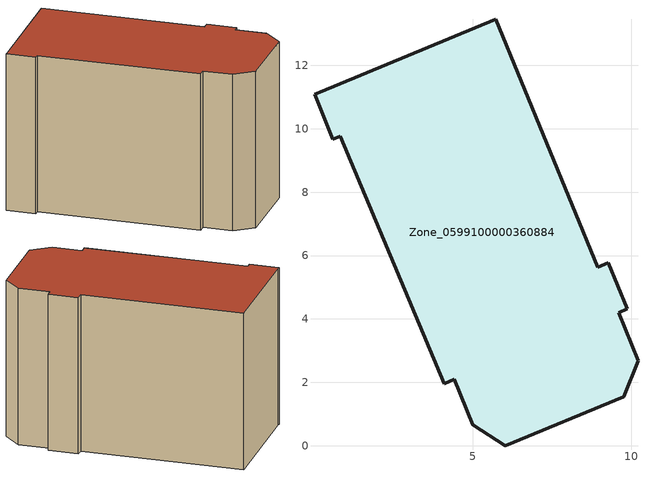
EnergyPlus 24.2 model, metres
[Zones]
Zone_0599100000360884
 floor ground (C_G): 6.03,0 5,0.66 4.42,2.09 4.09,1.96 0.81,9.76 0.59,9.66 0.01,11.09 0.18,11.16 5.73,13.45 8.93,5.63 9.28,5.77 9.88,4.32 9.6,4.2 10.21,2.68 9.77,1.55 z0
 wall outside (C_F): 5,0.66 6.03,0 9.77,1.55 10.21,2.68 9.6,4.2 9.88,4.32 9.28,5.77 8.93,5.63 5.73,13.45 0.18,11.16 0.01,11.09 0.59,9.66 0.81,9.76 4.09,1.96 4.42,2.09 5,0.66 z0:8.41
 roof outside (C_R): 0.59,9.66 0.81,9.76 4.09,1.96 4.42,2.09 5,0.66 6.03,0 9.77,1.55 10.21,2.68 9.6,4.2 9.88,4.32 9.28,5.77 8.93,5.63 5.73,13.45 0.18,11.16 0.01,11.09 z8.41
[BUILDING]
Pand.0599100000360884: North Axis=0; Terrain=City; Loads Convergence Tolerance Value=0.04; Temperature Convergence Tolerance Value=0.4; Solar Distribution=FullExterior; Maximum Number of Warmup Days=25; Minimum Number of Warmup Days=1
[Site:Location]
Rotterdam.The.Hague.AP_ZH_NLD Design_Conditions: Latitude=51.96; Longitude=4.45; Time Zone=1; Elevation=-4.5
[SITE:GROUNDTEMPERATURE:BUILDINGSURFACE]
18, 18, 18, 18, 18, 18, 18, 18, 18, 18, 18, 18
[MATERIAL] Thermal Absorptance=0.9; Solar Absorptance=0.7; Visible Absorptance=0.7
Name | Roughness | Thickness | Conductivity | Density | Specific Heat
G.TI.1992-2005 | MediumSmooth | 0.15 | 0.06 | 540 | 1210
F.TI.1992-2005 | Rough | 0.3 | 0.12 | 1920 | 840
R.TI.1992-2005 | MediumRough | 0.2 | 0.08 | 1500 | 1000
[CONSTRUCTION]
C_G: G.TI.1992-2005
C_F: F.TI.1992-2005
C_R: R.TI.1992-2005
[ZONE]
Zone_0599100000360884: Type=1; Multiplier=1; Ceiling Height=Autocalculate; Volume=Autocalculate; Floor Area=autocalculate; Part of Total Floor Area=Yes
[ZONEINFILTRATION:DESIGNFLOWRATE]
Infil_Zone_0599100000360884: Zone or ZoneList or Space or SpaceList=Zone_0599100000360884; Schedule=AlwaysOn; Design Flow Rate Calculation Method=Flow/Area; Flow Rate per Floor Area=0.0015; Constant Term Coefficient=1; Temperature Term Coefficient=0; Velocity Term Coefficient=0; Velocity Squared Term Coefficient=0
[HVACTEMPLATE:ZONE:IDEALLOADSAIRSYSTEM]
Zone_0599100000360884: Maximum Heating Supply Air Temperature=50; Minimum Cooling Supply Air Temperature=13; Maximum Heating Supply Air Humidity Ratio=0.0156; Minimum Cooling Supply Air Humidity Ratio=0.0077; Heating Limit=NoLimit; Cooling Limit=NoLimit; Dehumidification Control Type=ConstantSensibleHeatRatio; Cooling Sensible Heat Ratio=0.7; Dehumidification Setpoint=60; Humidification Control Type=None; Humidification Setpoint=30; Outdoor Air Method=None; Outdoor Air Flow Rate per Person=0.00944; Outdoor Air Flow Rate per Zone Floor Area=0; Outdoor Air Flow Rate per Zone=0; Demand Controlled Ventilation Type=None; Outdoor Air Economizer Type=NoEconomizer; Heat Recovery Type=None; Sensible Heat Recovery Effectiveness=0.7; Latent Heat Recovery Effectiveness=0.65
[ZONECONTROL:THERMOSTAT]
ThermostatControl_Zone_0599100000360884: Zone or ZoneList=Zone_0599100000360884; Control Type Schedule=DualSetpointControlType; Control 1=Thermostat_Zone_0599100000360884; Temperature Difference Between Cutout And Setpoint=0
[THERMOSTATSETPOINT:DUALSETPOINT]
Thermostat_Zone_0599100000360884: Heating Setpoint Temperature Schedule=HeatingSetpoint_Zone_0599100000360884; Cooling Setpoint Temperature Schedule=CoolingSetpoint_Zone_0599100000360884
[SCHEDULE:COMPACT]
HeatingSetpoint_Zone_0599100000360884: Through: 12/31, For: AllDays, Until: 24:00, 21
CoolingSetpoint_Zone_0599100000360884: Through: 12/31, For: AllDays, Until: 24:00, 24
DualSetpointControlType: Through: 12/31, For: AllDays, Until: 24:00, 4
AlwaysOn: Through: 12/31, For: AllDays, Until: 24:00, 1
